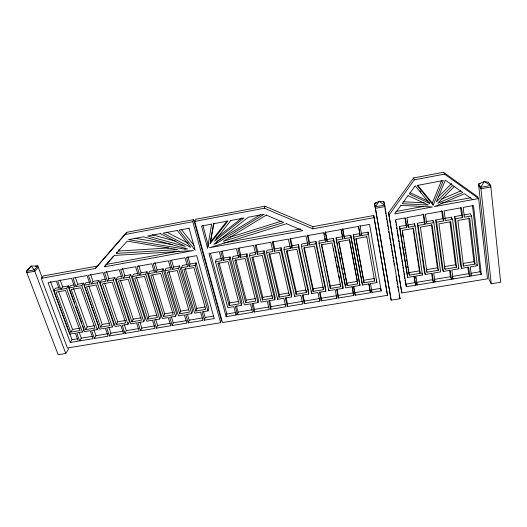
<?xml version="1.0" encoding="UTF-8"?>
<svg xmlns="http://www.w3.org/2000/svg" width="527" height="527" viewBox="0 0 527 527"><rect width="100%" height="100%" fill="white"/><g stroke="black" fill="none" stroke-linecap="round" stroke-linejoin="round"><path stroke-width="0.79" d="M315.95 243.777L315.956 241.504L309.507 242.664L309.448 244.943L315.95 243.777L325.791 291.2L319.461 292.268L321.279 300.877L336.891 298.282L336.74 295.673L321.246 298.256L321.279 300.877M323.492 288.361L323.519 289.639L313.137 291.391L313.17 288.829L304.244 247.308M298.532 244.64L298.387 246.926L291.938 248.079L292.129 245.786L298.532 244.64L308.736 291.503L308.677 294.079L302.386 295.14L304.29 303.704L319.777 301.128L317.952 292.525L311.668 293.579L311.707 291.003M374.203 217.631L312.847 228.843L312.88 226.669L264.857 206.189L195.695 219.318L194.753 221.419L222.493 322.537L387.503 295.311L373.755 215.517L312.88 226.669M306.398 292.531L296.899 249.238L286.359 251.122L296.095 294.264L306.398 292.531L306.457 290.601M311.668 293.579L301.451 246.372L307.9 245.22L307.972 242.94M304.29 303.704L304.382 301.069L303.012 294.883M301.451 246.372L301.576 244.087L307.175 243.085M296.095 294.264L296.253 291.695L286.952 250.404M281.122 247.762L280.845 250.068L274.448 251.214L274.778 248.909L281.122 247.762L291.767 294.369L291.576 296.958L285.338 298.005L287.32 306.523L302.801 303.947L300.891 295.39L294.652 296.438L294.738 295.146M289.29 295.41L279.396 252.367L268.935 254.238L279.073 297.136L289.29 295.41L289.395 294.125M287.32 306.523L287.538 303.881L286.108 297.722M294.652 296.438L284.007 249.502L290.403 248.355L290.542 246.827M279.073 297.136L279.356 294.553L269.672 253.494M284.007 249.502L284.257 247.203L289.817 246.201M264.113 250.826L263.711 253.138L257.36 254.277L257.815 251.952L264.113 250.826L275.173 297.169L274.863 299.771L268.671 300.812L270.726 309.277L285.838 306.767L283.855 298.256L277.663 299.296L277.808 297.999M270.726 309.277L271.069 306.628L269.587 300.502M272.578 298.229L262.288 255.424L251.906 257.281L262.433 299.942L272.578 298.229L272.742 296.938M262.433 299.942L262.835 297.347L252.98 257.295M255.536 252.367L250.068 253.349L249.554 255.674L261.056 302.09L267.202 301.055L269.264 309.52L254.047 312.05L251.913 303.631L258.052 302.597L258.493 299.988L247.011 253.895L240.76 255.022L240.18 257.354L246.478 256.227L247.011 253.895M277.663 299.296L266.583 252.624L266.965 250.312L272.479 249.317M207.539 248.085L211.663 224.094L201.551 225.997L207.539 248.085L208.369 245.813L202.862 225.437M210.293 243.112L214.008 223.231M254.047 312.05L254.508 309.389L252.967 303.302M245.701 302.762L234.792 260.338L245.088 258.5L255.766 301.069L245.701 302.762L246.228 300.159L235.819 259.58M194.753 221.419L264.442 208.218L264.857 206.189M238.5 255.424L233.072 256.405L232.433 258.744L244.35 304.902L250.45 303.875L252.591 312.294L237.525 314.797L235.312 306.424L241.412 305.397L241.965 302.775L230.075 256.939L223.876 258.052L223.165 260.404L229.416 259.284L230.075 256.939M237.525 314.797L238.105 312.122L236.511 306.068M236.083 315.034L233.863 306.668L227.809 307.682L215.477 261.781L221.683 260.674L219.285 251.642L209.008 253.507L226.142 316.687L236.083 315.034L236.373 313.703M226.142 316.687L226.808 314.006L210.464 253.553M229.126 305.561L217.842 263.368L228.059 261.544L239.12 303.875L229.126 305.561L229.772 302.939L219.008 262.584M232.433 258.744L238.685 257.624L239.08 256.069M220.609 322.722L221.307 320.014L193.725 219.601L126.79 232.308L95.347 268.48L41.317 278.355L67.397 348.004L220.609 322.722L192.777 221.702L193.725 219.601M189.068 266.412L186.518 257.479L196.69 255.635L214.219 318.545L204.384 320.179L202.025 311.898L208.007 310.897L208.797 308.255L196.103 262.94L190.023 264.034L189.068 266.412L195.188 265.312L196.103 262.94M204.384 320.179L205.201 317.491L203.501 311.503M215.477 261.781L216.241 259.429L221.63 258.461M195.873 311.049L183.844 269.343L193.896 267.545L205.708 309.389L195.873 311.049L196.755 308.407L185.287 268.513M216.281 243.514L264.205 214.212L248.349 217.196L213.751 244.304L216.281 243.514L217.045 241.267L260.424 214.713M187.052 264.567L182.487 265.391L181.472 267.769L194.615 313.143L200.596 312.142L202.967 320.416L188.238 322.867L189.167 320.166L187.414 314.211M188.238 322.867L185.807 314.626L191.742 313.631L192.651 310.983L179.562 265.918L173.528 266.998L172.454 269.389L178.528 268.302L179.562 265.918M179.681 313.776L167.29 272.301L177.27 270.516L189.443 312.129L179.681 313.776L180.675 311.128L168.864 271.451M171.334 267.393L166.051 268.342L164.918 270.74L178.455 315.864L184.391 314.869L186.828 323.097L172.177 325.534L169.674 317.34L175.563 316.352L176.591 313.69L163.113 268.869L157.125 269.949L155.933 272.347L161.96 271.267L163.113 268.869M172.177 325.534L173.218 322.827L171.42 316.898M433.214 205.122L417.134 185.464L443.332 180.537L433.214 205.122L432.292 203.073L441.705 180.142M163.574 316.496L150.827 275.246L160.735 273.473L173.264 314.856L163.574 316.496L164.681 313.835L152.771 275.147M154.2 270.476L149.708 271.28L148.456 273.691L162.375 318.572L168.271 317.577L170.781 325.765L156.447 328.15L157.599 325.429L155.742 319.54M156.447 328.15L153.877 320.001L159.721 319.013L160.854 316.345L147.007 271.767L141.065 272.834L139.754 275.252L145.742 274.178L147.007 271.767M184.99 249.152L187.658 248.988L143.528 236.814L128.529 239.633L184.99 249.152L185.491 248.019M147.804 319.151L134.708 278.124L144.536 276.372L157.421 317.531L147.804 319.151L149.016 316.49L136.552 277.268M138.16 273.355L133.7 274.159L132.336 276.576L146.631 321.22L152.481 320.232L155.057 328.38L140.59 330.785L141.849 328.057L139.945 322.195M140.59 330.785L137.949 322.676L143.752 321.701L144.997 319.026L130.775 274.686L124.879 275.746L123.45 278.17L129.392 277.11L130.775 274.686M131.902 321.839L118.463 281.029L128.219 279.284L141.447 320.225L131.902 321.839L133.226 319.158L120.433 280.147M121.256 276.398L117.567 277.057L116.092 279.494L130.762 323.888L136.565 322.913L139.214 331.015L124.952 333.387L126.322 330.646L124.365 324.816M124.952 333.387L122.244 325.317L128.008 324.349L129.359 321.661L114.767 277.564L108.918 278.612L107.383 281.056L104.465 272.367L119.181 269.699L122.033 278.427L116.092 279.494M116.223 324.48L102.449 283.895L112.132 282.162L125.703 322.88L116.223 324.48L117.659 321.793L104.544 282.992M105.321 279.257L101.658 279.916L100.071 282.36L115.11 326.523L120.874 325.554L123.588 333.611L109.432 335.962L110.901 333.222L108.905 327.419M109.432 335.962L106.658 327.946L112.376 326.984L113.832 324.283L98.885 280.417L93.075 281.464L91.428 283.915L88.437 275.272L103.048 272.624L105.973 281.306L100.071 282.36M100.657 327.102L86.553 286.734L96.164 285.015L110.064 325.521L100.657 327.102L102.198 324.415L88.773 285.812M89.504 282.103L85.875 282.755L84.175 285.212L99.57 329.138L105.295 328.169L108.075 336.193L94.432 338.459L96 335.706L93.958 329.935M94.432 338.459L91.593 330.475L97.271 329.52L98.832 326.819L83.536 283.177L77.772 284.211L76.013 286.675L72.963 278.085L87.034 275.529L90.031 284.165L84.175 285.212M82.653 325.508L84.024 329.316L82.364 332.03L76.725 332.978L79.63 340.916L81.296 338.163L92.304 336.325M85.618 329.638L94.959 328.064L80.736 287.775L71.198 289.481L85.618 329.638L87.258 326.938L94.221 325.765M107.383 281.056L113.272 279.995L114.767 277.564M42.318 277.973L37.819 265.944L31.133 266.063L26.35 271.412L58.148 354.724L65.776 353.479L68.747 348.683M70.295 342.471L78.286 341.14L75.381 333.202L69.735 334.151L53.662 290.68L59.432 289.646L56.303 281.102L48.062 282.597L70.295 342.471L72.021 339.704L77.581 338.782M70.776 332.142L80.051 330.581L65.513 290.496L56.046 292.189L70.776 332.142L72.515 329.434L80.19 328.137M91.428 283.915L97.278 282.861L98.885 280.417M116.315 253.401L127.211 241.122L177.553 249.614L116.315 253.401L117.066 252.262M104.787 266.24L113.384 256.115M95.347 268.48L126.79 232.308M76.013 286.675L81.823 285.634L83.536 283.177M388.577 212.803L413.55 177.961L443.49 172.276L477.33 196.538L478.628 198.554L487.482 278.816L401.818 292.953L388.577 212.803L401.818 292.953M389.143 214.904L414.334 179.832L444.524 174.114L478.628 198.554L434.446 206.63L464.504 193.738L472.818 199.614M79.63 340.916L93.081 338.683L90.236 330.706L84.557 331.661L68.82 287.966L70.618 285.496L74.228 284.85M68.82 287.966L74.63 286.925L71.567 278.335L57.687 280.851L60.809 289.402L66.573 288.368L68.391 285.897L74.702 303.42M60.809 289.402L62.667 286.925L68.391 285.897M53.662 290.68L55.566 288.203L59.149 287.558M210.833 241.61L227.177 220.813M41.317 278.355L43.326 275.95L96.981 266.122M38.3 267.215L34.789 271.227L26.837 272.696M118.351 250.509L119.438 249.291M438.319 196.953L451.606 183.482M452.7 185.399L436.376 201.907L445.302 180.168L462.746 192.5L437.838 203.198L454.327 186.545M216.024 238.342L242.012 217.921M441.369 199.226L460.829 190.853M228.751 237.611L281.576 221.083M125.34 234.475L192.777 221.702M35.461 266.379L37.819 265.944L34.308 269.943L26.35 271.412L31.133 266.063L34.308 269.943L65.776 353.479M376.871 202.928L374.565 203.356L391.166 300.179L400.046 298.73L384.69 205.102L383.781 201.643L379.097 201.301L374.565 203.356L391.166 300.179M480.051 183.739L478.542 184.022L488.99 279.429L491.25 283.789L500.65 282.248L490.709 185.471L488.318 182.204L484.241 181.558L478.542 184.022L480.789 187.309L491.25 283.789M490.861 186.98L480.953 188.811L478.707 185.511M105.967 264.475L179.061 251.083M223.889 242.967L300.574 228.922M395.718 211.492L423.57 206.393M440.796 203.231L470.756 197.744M360.053 226.109L369.572 224.377L381.186 290.924L372.003 292.445L370.455 283.533M333.525 238.349L333.65 240.602L327.096 241.781L327.023 239.515L333.525 238.349L342.853 285.746L343.044 288.302L336.661 289.376L338.4 298.032L353.67 295.495L353.465 293.546M353.67 295.495L352.003 286.793L345.62 287.867L336.292 240.134L336.147 237.875L342.642 236.709L341.305 229.7M350.751 235.253L351.015 237.493L344.414 238.678L344.203 236.425L350.751 235.253L359.961 285.456L353.531 286.536L355.191 295.239L370.468 292.702L368.926 283.789M370.468 292.702L368.887 283.954L362.457 285.035L353.571 237.031L353.288 234.792L359.842 233.619L358.564 226.57M368.011 232.15L361.41 233.336L361.753 235.569L368.406 234.377L368.011 232.15L376.904 282.604L370.428 283.697M399.38 226.511L406.067 225.312L406.772 227.499L400.033 228.705L399.38 226.511L407.7 277.426L414.262 276.326L415.625 285.199L413.893 276.227M415.177 225.991L414.406 223.81L407.667 225.022L408.385 227.209L415.177 225.991L422.443 274.949L415.836 276.056L417.186 284.936L416.62 283.019M417.259 223.296L424.307 222.032L425.157 224.206L418.056 225.477L417.259 223.296L424.419 271.985L425.243 274.475L432.16 273.315L433.431 282.235L432.548 279.692L431.626 273.243M425.882 221.748L432.93 220.484L433.846 222.644L440.618 271.892L433.708 273.052L434.973 281.985L434.525 280.713M435.664 219.99L442.752 218.718L443.754 220.872L436.606 222.15L435.664 219.99L442.337 268.961L443.306 271.438L450.262 270.265L451.441 279.244L450.414 276.715L449.557 270.226M444.353 218.428L451.468 217.15L452.541 219.298L458.806 268.829L451.83 270.002L453.003 278.987L452.482 277.722M454.452 216.61L461.553 215.339L462.706 217.473L455.552 218.758L454.452 216.61L460.624 265.871L461.738 268.335L468.694 267.169L469.788 276.194L468.615 273.678L467.824 267.156M463.977 214.904L470.341 213.758L471.566 215.886L477.324 265.72L470.295 266.899L471.375 275.931L470.789 274.672M132.336 276.576L138.324 275.509L135.551 266.728L120.611 269.435L123.45 278.17M148.456 273.691L154.497 272.611L151.789 263.783L136.98 266.464L139.754 275.252M164.918 270.74L170.998 269.646L168.37 260.773L153.238 263.52L155.933 272.347M181.472 267.769L187.605 266.675L185.049 257.749L169.832 260.509L172.454 269.389M249.554 255.674L255.852 254.548L253.625 245.411L237.875 248.27L240.18 257.354M266.583 252.624L272.927 251.484L270.779 242.301L255.14 245.134L257.36 254.277M336.891 298.282L335.139 289.633L328.808 290.693L319.039 243.224L325.541 242.058L323.657 232.71L307.478 235.641L309.448 244.943M336.292 240.134L342.84 238.955L342.642 236.709M353.571 237.031L360.172 235.852L359.842 233.619M433.846 222.644L426.745 223.922L425.375 214.258L442.476 211.156L443.754 220.872M452.541 219.298L445.368 220.582L444.096 210.859L461.527 207.697L462.706 217.473M471.566 215.886L464.346 217.183L463.18 207.401L473.49 205.53L481.303 274.284L406.33 286.741L405.013 280.114M366.785 236.748L355.909 238.691L364.019 282.815L374.638 281.023L374.21 278.5L363.67 280.285L364.019 282.815M102.198 324.415L109.208 323.229M117.659 321.793L125.498 320.469M133.226 319.158L141.131 317.821M149.016 316.49L156.98 315.139M164.681 313.835L173.502 312.346M180.675 311.128L188.752 309.764M196.755 308.407L205.016 307.01M229.772 302.939L238.929 301.391M246.228 300.159L255.45 298.598M262.835 297.347L272.13 295.772M279.356 294.553L288.717 292.966M296.253 291.695L305.686 290.094M313.17 288.829L323.473 287.09M330.31 288.493L330.212 285.944L340.594 284.191L340.771 286.734L330.31 288.493L321.384 244.864L332.096 242.947L340.771 286.734M357.385 281.346L357.695 283.882L347.155 285.654L346.931 283.118L357.385 281.346L349.473 239.186M420.19 273.342L419.406 270.852L408.656 272.676L409.354 275.166L420.19 273.342L413.464 228.402L402.358 230.385L409.354 275.166M438.365 270.272L437.436 267.802L426.093 269.725L426.936 272.202L438.365 270.272L432.094 225.069L420.375 227.163L426.936 272.202M444.808 266.557L455.486 264.752L456.56 267.209L445.025 269.152L444.538 267.92M463.134 263.454L473.859 261.642L475.077 264.086L463.496 266.036L462.93 264.811M96 335.706L107.956 333.71M110.901 333.222L123.397 331.134M126.322 330.646L138.904 328.552M141.849 328.057L154.622 325.93M157.599 325.429L170.247 323.321M173.218 322.827L186.15 320.666M189.167 320.166L202.249 317.985M205.201 317.491L213.461 316.114M226.808 314.006L235.912 312.491M238.105 312.122L252.275 309.757M254.508 309.389L268.823 307.004M271.069 306.628L285.285 304.257M287.538 303.881L302.906 301.319M304.382 301.069L319.764 298.506M338.4 298.032L338.242 295.423L353.393 292.893L352.194 286.609M355.191 295.239L354.902 292.643L370.073 290.113M405.658 284.178L414.881 282.643M416.429 282.38L432.548 279.692M434.854 279.31L450.414 276.715M452.759 276.326L468.615 273.678M470.954 273.289L480.044 271.774L481.303 274.284M118.634 251.069L168.752 247.953M403.115 201.742L424.143 202.836M134.754 238.25L172.382 244.587M152.145 234.726L175.913 241.287M264.442 208.218L312.847 228.843M410.026 192.678L427.832 200.958M429.465 203.343L409.275 193.956L415.204 185.827L429.465 203.343L428.873 201.986M166.446 232.078L188.106 243.184M417.871 185.445L432.292 203.073M419.979 190.748L420.994 191.993M181.104 229.232L194.107 245.463M443.49 172.276L444.524 174.114M476.704 264.488L477.324 265.72M458.266 267.597L458.806 268.829M413.55 177.961L414.334 179.832M50.579 281.695L72.021 339.704M58.774 291.998L72.515 329.434M60.137 279.975L62.667 286.925M79.208 332.418L81.296 338.163M66.573 288.368L82.364 332.03M75.796 306.464L81.83 323.222M73.53 288.539L87.258 326.938M75.499 277.808L77.772 284.211M81.823 285.634L97.271 329.52M90.611 274.303L93.075 281.464M97.278 282.861L112.376 326.984M106.507 271.418L108.918 278.612M113.272 279.995L128.008 324.349M122.527 268.513L124.879 275.746M421.844 273.072L422.443 274.949M129.392 277.11L143.752 321.701M138.779 265.562L141.065 272.834M145.742 274.178L159.721 319.013M154.898 262.63L157.125 269.949M161.96 271.267L175.563 316.352M171.578 260.378L173.528 266.998M178.528 268.302L191.742 313.631M187.922 256.636L190.023 264.034M195.188 265.312L208.007 310.897M222.098 251.32L223.876 258.052M223.165 260.404L220.78 251.372L236.373 248.54L238.685 257.624M229.416 259.284L241.412 305.397M239.047 248.243L240.76 255.022M246.478 256.227L258.052 302.597M256.162 245.141L257.815 251.952M263.711 253.138L274.863 299.771M399.17 295.001L400.046 298.73M274.448 251.214L272.307 242.025L288.341 239.113L290.403 248.355M273.006 241.294L274.778 248.909M280.845 250.068L291.576 296.958M374.802 204.786L375.586 208.277L384.927 206.551L383.781 201.643M291.938 248.079L289.883 238.836L305.93 235.925L307.9 245.22M290.436 238.132L292.129 245.786M298.387 246.926L308.677 294.079M313.137 291.391L303.802 248.006L314.428 246.102L323.519 289.639M307.88 234.963L309.507 242.664M319.935 292.03L321.246 298.256M315.956 241.504L325.726 288.638L325.791 291.2M321.681 244.185L330.212 285.944M387.503 295.311L373.755 215.517M324.072 232.829L324.382 234.377M325.166 238.244L325.475 239.792L319.026 240.951L319.039 243.224M325.469 231.768L327.023 239.515M336.984 289.165L338.242 295.423M327.096 241.781L325.218 232.427L341.041 229.555L342.84 238.955M333.578 248.731L333.894 250.345M335.172 256.794L335.969 260.819M336.766 264.85L338.044 271.293M338.841 275.325L339.638 279.356M333.65 240.602L343.044 288.302M336.147 237.875L336.457 239.482M336.773 241.096L337.557 245.114M338.341 249.133L339.599 255.569M339.915 257.176L340.699 261.194M341.483 265.213L342.267 269.238M343.051 273.256L343.835 277.274M344.151 278.882L345.402 285.318M338.94 241.933L346.931 283.118M347.155 285.654L338.63 241.781L349.427 239.851L357.695 283.882M342.721 228.639L344.203 236.425M353.709 286.352L354.902 292.643M344.414 238.678L342.622 229.271L358.459 226.393L360.172 235.852M381.186 290.924L380.705 288.341L371.594 289.863L372.003 292.445M351.015 237.493L359.961 285.456M353.288 234.792L362.457 285.035M356.048 238.83L363.67 280.285M360 225.503L361.753 235.569M376.456 280.074L376.904 282.604M366.687 236.103L374.638 281.023M384.42 205.497L384.684 207.111M384.947 208.725L385.211 210.339M385.474 211.953L385.744 213.567M386.008 215.181L386.271 216.795M386.535 218.409L386.805 220.022M387.068 221.636L387.332 223.25M387.595 224.864L387.865 226.478M388.129 228.092L388.392 229.706M388.656 231.32L388.919 232.934M389.189 234.548L389.453 236.162M389.716 237.776L389.98 239.383M390.25 240.997L390.514 242.611M390.777 244.225L391.041 245.839M391.311 247.453L391.574 249.067M391.838 250.681L392.101 252.295M392.371 253.909L392.635 255.523M392.898 257.136L393.162 258.75M393.425 260.364L393.695 261.978M393.959 263.592L394.222 265.206M396.08 276.504L396.344 278.118M396.607 279.732L396.871 281.346M397.141 282.959L397.404 284.573M397.668 286.187L397.931 287.801M398.201 289.415L398.465 291.029M406.33 286.741L395.652 219.647L405.296 217.901L406.772 227.499M395.553 220.767L395.817 222.387M396.073 224.015L396.33 225.642M396.594 227.269L396.851 228.896M397.108 230.523L397.371 232.143M397.628 233.771L398.405 238.652M398.662 240.279L398.926 241.9M399.183 243.527L399.44 245.154M399.703 246.781L401.64 258.974M401.903 260.601L402.16 262.229M402.417 263.856L402.681 265.483M402.938 267.103L403.195 268.73M403.458 270.358L403.715 271.985M403.972 273.612L404.235 275.239M404.492 276.859L404.749 278.487M400.033 228.705L407.7 277.426M402.325 232.223L403.083 237.078M403.972 242.743L404.222 244.357M404.479 245.977L404.729 247.591M404.986 249.212L405.237 250.832M405.487 252.446L405.744 254.067M405.994 255.687L406.251 257.301M406.627 259.732L406.884 261.346M407.134 262.966L407.391 264.58M407.641 266.201L407.891 267.821M408.148 269.435L408.399 271.056M404.967 218.158L406.067 225.312M408.385 227.209L406.923 217.605L423.78 214.548L425.157 224.206M407.061 221.044L407.305 222.638M415.572 276.767L415.816 278.375M412.951 227.829L419.406 270.852M414.406 223.81L414.65 225.431M418.056 225.477L425.243 274.475M423.168 214.034L424.307 222.032M432.93 220.484L433.154 222.111M431.415 224.495L437.436 267.802M445.025 269.152L438.925 223.85L450.75 221.735L456.56 267.209M436.606 222.15L443.306 271.438M441.692 210.675L442.752 218.718M450.005 221.992L455.486 264.752M451.468 217.15L451.672 218.764M455.552 218.758L461.738 268.335M463.496 266.036L457.864 220.464L469.741 218.343L475.077 264.086M460.572 207.243L461.553 215.339M468.72 217.822L473.859 261.642M472.423 205.095L480.044 271.774M328.762 289.415L328.808 290.693M319.77 299.817L319.777 301.128M213.488 223.751L210.023 243.856L227.974 221.03L213.488 223.751M484.241 181.558L480.789 187.309L490.709 185.471L484.241 181.558M379.097 201.301L375.343 206.834L384.69 205.102L379.097 201.301M400.968 205.346L394.736 213.883L432.443 206.992L400.968 205.346M408.036 195.655L402.173 203.685L428.26 205.049L408.036 195.655M230.833 220.49L214.614 241.07L243.981 218.02L230.833 220.49M114.517 255.424L104.392 266.827L193.389 250.569L114.517 255.424M266.293 215.102L223.376 241.3L283.645 222.48L266.293 215.102M286.523 223.705L209.351 247.756L302.887 230.661L286.523 223.705M160.34 233.652L147.692 236.03L185.214 246.386L160.34 233.652M177.256 230.47L163.113 233.132L190.761 247.295L177.256 230.47M189.055 228.25L179.048 230.134L195.181 250.239L189.055 228.25"/></g></svg>
